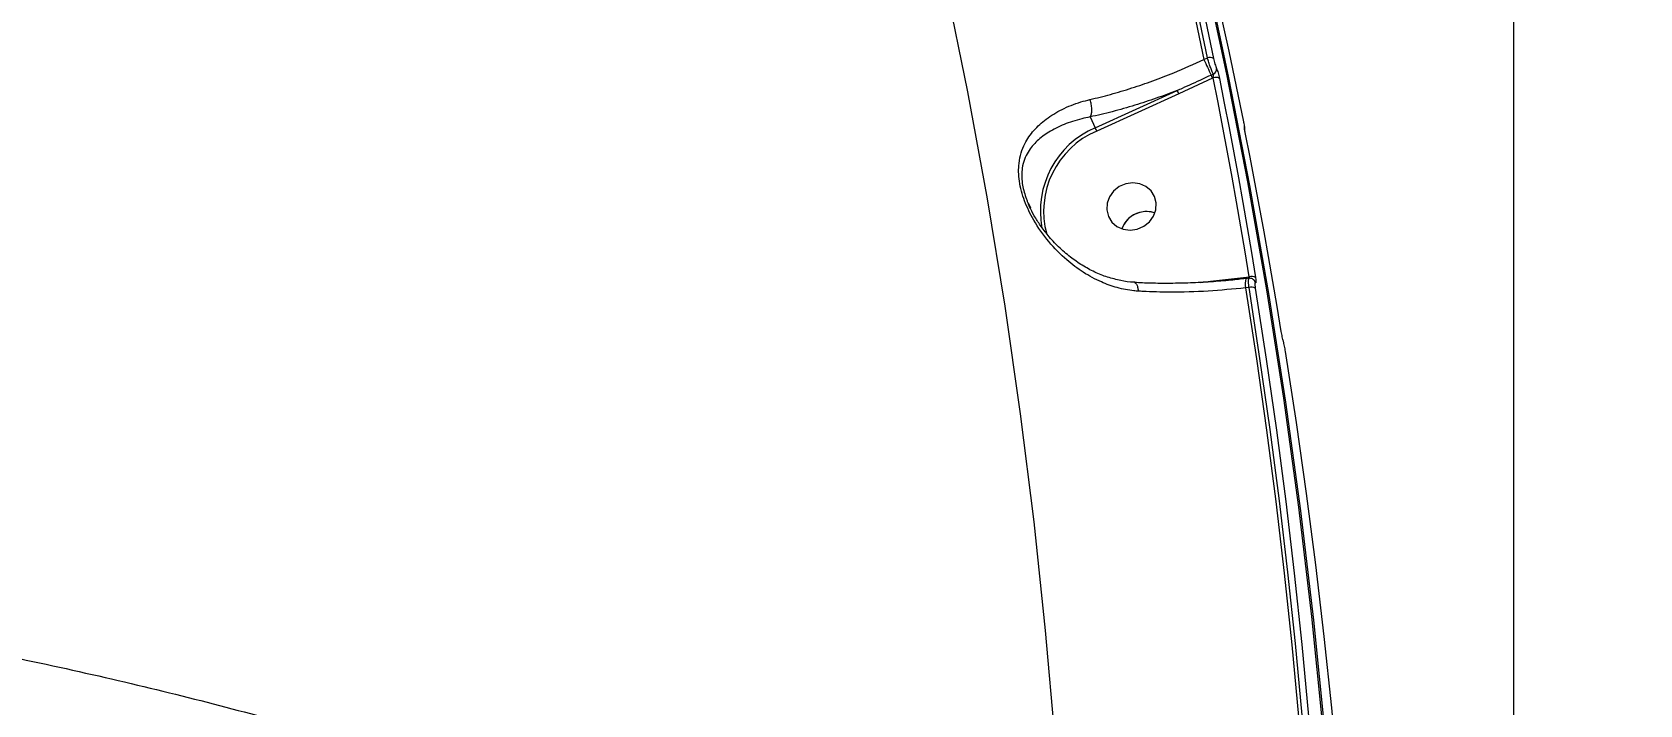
# Model space of a CAD drawing. Header units: millimetres. Extents: x -7151 to 6134, y -5040 to 5562.
# Drawn here: x -1236.4 to -948.5, y -286.1 to -165.6 of the extents above; entities that cross this region are included whole.
import ezdxf

# ---------------------------------------------------------------- set-up
doc = ezdxf.new("R2010")
doc.units = ezdxf.units.MM
for name, color, linetype in [('DIKOM_ОБЪЕКТ', 7, 'Continuous'), ('DIKOM_РАЗМЕР_ЗОНА', 7, 'Continuous'), ('DIKOM_РАЗМЕР_ОБЪЕКТА', 7, 'Continuous')]:
    doc.layers.add(name, color=color, linetype=linetype)
doc.styles.add('style1', font='arial.ttf', dxfattribs={"width": 0.8})
doc.dimstyles.new('1-50', dxfattribs={"dimtxt": 300, "dimasz": 200, "dimexe": 100, "dimexo": 0, "dimgap": 100, "dimtad": 1, "dimtxsty": 'style1', "dimcen": 200, "dimclrd": 7, "dimclre": 7, "dimclrt": 7, "dimadec": 1, "dimazin": 2, "dimtfac": 1, "dimtmove": 0, "dimatfit": 2, "dimfxl": 0, "dimlwd": 25, "dimlwe": 18, "dimarcsym": 0})

# ---------------------------------------------------------------- blocks, each defined once
blk = doc.blocks.new('*D0')
at = {"layer": 'Defpoints', "color": 0, "transparency": 16777216}
for p in [(4133.55, 168.74), (-4567.47, -1241.13), (4133.55, -4153.12)]:
    blk.add_point(p, dxfattribs=at)
at = {"layer": 'DIKOM_РАЗМЕР_ОБЪЕКТА', "color": 7, "lineweight": 18, "transparency": 16777216}
for p, q in [((4133.55, 168.74), (4133.55, -4253.12)), ((-4567.47, -1241.13), (-4567.47, -4253.12))]:
    blk.add_line(p, q, dxfattribs=at)
at = {"layer": 'DIKOM_РАЗМЕР_ОБЪЕКТА', "color": 7, "lineweight": 25, "transparency": 16777216}
blk.add_line((-4367.47, -4153.12), (3933.55, -4153.12), dxfattribs=at)
at = {"layer": 'DIKOM_РАЗМЕР_ОБЪЕКТА', "color": 7, "transparency": 16777216}
for points in [[(-4367.47, -4119.79), (-4367.47, -4186.45), (-4567.47, -4153.12)], [(3933.55, -4119.79), (3933.55, -4186.45), (4133.55, -4153.12)]]:
    blk.add_solid(points, dxfattribs=at)
at = {"layer": 'DIKOM_РАЗМЕР_ОБЪЕКТА', "color": 7, "transparency": 16777216, "insert": (150.61, -3899.95), "char_height": 300, "attachment_point": 5, "style": 'style1'}
blk.add_mtext('8700', dxfattribs=at)
blk = doc.blocks.new('*D3')
at = {"layer": 'Defpoints', "color": 0, "transparency": 16777216}
for p in [(6133.55, 253.24), (-5802.46, -2467.19), (6133.55, -4939.78)]:
    blk.add_point(p, dxfattribs=at)
at = {"layer": 'DIKOM_РАЗМЕР_ЗОНА', "color": 7, "lineweight": 18, "transparency": 16777216}
for p, q in [((6133.55, 253.24), (6133.55, -5039.78)), ((-5802.46, -2467.19), (-5802.46, -5039.78))]:
    blk.add_line(p, q, dxfattribs=at)
at = {"layer": 'DIKOM_РАЗМЕР_ЗОНА', "color": 7, "lineweight": 25, "transparency": 16777216}
blk.add_line((-5602.46, -4939.78), (5933.55, -4939.78), dxfattribs=at)
at = {"layer": 'DIKOM_РАЗМЕР_ЗОНА', "color": 7, "transparency": 16777216}
for points in [[(-5602.46, -4906.44), (-5602.46, -4973.11), (-5802.46, -4939.78)], [(5933.55, -4906.44), (5933.55, -4973.11), (6133.55, -4939.78)]]:
    blk.add_solid(points, dxfattribs=at)
at = {"layer": 'DIKOM_РАЗМЕР_ЗОНА', "color": 7, "transparency": 16777216, "insert": (186.61, -4686.61), "char_height": 300, "attachment_point": 5, "style": 'style1'}
blk.add_mtext('11950', dxfattribs=at)

msp = doc.modelspace()

# ---------------------------------------------------------------- linework, layer by layer
at = {"layer": 'DIKOM_ОБЪЕКТ', "color": 7, "linetype": 'Continuous', "lineweight": 15}
for p, q in [((-971.095, 953.243), (-971.095, -846.757)), ((-1026.521, -170.52), (-1025.907, -170.24)), ((-1024.992, -173.858), (-1031.026, -176.648)), ((-1025.247, -173.302), (-1024.876, -173.132)), ((-1024.868, -173.802), (-1024.992, -173.858)), ((-1045.985, -182.747), (-1031.296, -176.058)), ((-1031.026, -176.648), (-1045.715, -183.337)), ((-1046.906, -180.813), (-1045.985, -182.747)), ((-1057.966, -196.308), (-1057.578, -197.094)), ((-1025.335, -210.239), (-1018.908, -209.505)), ((-1019.004, -209.79), (-1019.013, -209.792)), ((-1018.426, -209.72), (-1019.004, -209.79)), ((-1018.908, -209.505), (-1018.405, -209.444)), ((-1027.102, -210.452), (-1025.335, -210.239)), ((-1018.45, -211.361), (-1019.102, -211.439))]:
    msp.add_line(p, q, dxfattribs=at)
at = {"layer": 'DIKOM_ОБЪЕКТ', "color": 7, "linetype": 'Continuous', "lineweight": 15, "flags": 128}
for points in [[(-1073.654, 0.337), (-1071.702, -4.667), (-1064.804, -22.99), (-1058.248, -41.444), (-1052.037, -60.021), (-1046.171, -78.718), (-1040.654, -97.528), (-1035.486, -116.445), (-1030.669, -135.465), (-1026.205, -154.58), (-1022.094, -173.786), (-1018.339, -193.076), (-1014.94, -212.445), (-1011.899, -231.887), (-1009.215, -251.395), (-1006.891, -270.964), (-1004.927, -290.589), (-1003.323, -310.263), (-1002.079, -329.98), (-1001.197, -349.734), (-1000.677, -369.519), (-1000.518, -389.329), (-1000.721, -409.159), (-1001.285, -429.002)], [(-1001.603, -428.334), (-1001.038, -408.491), (-1000.835, -388.662), (-1000.994, -368.851), (-1001.515, -349.066), (-1002.397, -329.312), (-1003.64, -309.595), (-1005.244, -289.921), (-1007.209, -270.297), (-1009.533, -250.727), (-1012.217, -231.219), (-1015.258, -211.777), (-1018.657, -192.408), (-1022.412, -173.118), (-1026.523, -153.912), (-1030.987, -134.797), (-1035.804, -115.778), (-1040.972, -96.86), (-1046.489, -78.05), (-1052.355, -59.354), (-1058.566, -40.776), (-1065.122, -22.323), (-1072.02, -4), (-1073.654, 0.195)], [(-1050.319, -350.945), (-1050.907, -331.352), (-1051.862, -311.792), (-1053.185, -292.27), (-1054.874, -272.795), (-1056.929, -253.371), (-1059.35, -234.005), (-1062.135, -214.703), (-1065.284, -195.471), (-1068.795, -176.315), (-1072.668, -157.242), (-1076.902, -138.258), (-1081.494, -119.368), (-1086.445, -100.578), (-1091.751, -81.895), (-1097.411, -63.325), (-1103.424, -44.873), (-1109.133, -28.378)], [(-1051.858, -70.476), (-1048.159, -82.826), (-1044.611, -95.223), (-1041.215, -107.667), (-1037.97, -120.155), (-1034.878, -132.686), (-1031.939, -145.258), (-1029.153, -157.87), (-1026.521, -170.52)], [(-1025.907, -170.24), (-1028.536, -157.616), (-1031.317, -145.03), (-1034.251, -132.483), (-1037.337, -119.977), (-1040.574, -107.514), (-1043.963, -95.095), (-1047.503, -82.722), (-1051.194, -70.396)], [(-1050.094, -70.405), (-1046.4, -82.74), (-1042.857, -95.124), (-1039.465, -107.553), (-1036.225, -120.026), (-1033.136, -132.543), (-1030.2, -145.1), (-1027.416, -157.697), (-1024.786, -170.332)], [(-1019.383, -181.683), (-1022.014, -169.048), (-1024.797, -156.451), (-1027.734, -143.894), (-1030.822, -131.377), (-1034.062, -118.904), (-1037.454, -106.475), (-1040.997, -94.091), (-1044.691, -81.756)], [(-1018.405, -209.444), (-1019.147, -204.975), (-1019.907, -200.509), (-1020.687, -196.048), (-1021.485, -191.59), (-1022.303, -187.137), (-1023.139, -182.687), (-1023.994, -178.242), (-1024.868, -173.802)], [(-1023.746, -173.897), (-1022.871, -178.341), (-1022.015, -182.79), (-1021.178, -187.243), (-1020.36, -191.7), (-1019.561, -196.161), (-1018.78, -200.627), (-1018.019, -205.096), (-1017.277, -209.569)], [(-1019.239, -182.892), (-1019.238, -182.794), (-1019.258, -182.629)], [(-1012.669, -219.251), (-1013.411, -214.778), (-1014.172, -210.308), (-1014.952, -205.843), (-1015.751, -201.382), (-1016.57, -196.925), (-1017.406, -192.472), (-1018.263, -188.023), (-1019.137, -183.579)], [(-1038.469, -200.912), (-1037.293, -200.405), (-1036.296, -199.61), (-1035.558, -198.59), (-1035.139, -197.43), (-1035.074, -196.222), (-1035.367, -195.065), (-1035.995, -194.052), (-1036.906, -193.266), (-1038.028, -192.77), (-1039.269, -192.604), (-1040.528, -192.782), (-1041.704, -193.289), (-1042.701, -194.084), (-1043.439, -195.104), (-1043.858, -196.264), (-1043.923, -197.472), (-1043.63, -198.629), (-1043.002, -199.642), (-1042.091, -200.428), (-1040.969, -200.924), (-1039.728, -201.09), (-1038.469, -200.912)], [(-1017.679, -209.927), (-1017.673, -209.931), (-1017.562, -210.025)], [(-1019.102, -211.439), (-1017.129, -224.172), (-1015.311, -236.934), (-1013.647, -249.723), (-1012.136, -262.538), (-1010.781, -275.377), (-1009.58, -288.238), (-1008.533, -301.119), (-1007.642, -314.02)], [(-1007.005, -313.73), (-1007.897, -300.856), (-1008.944, -288.001), (-1010.144, -275.167), (-1011.498, -262.355), (-1013.006, -249.566), (-1014.667, -236.803), (-1016.482, -224.068), (-1018.45, -211.361)], [(-1017.322, -211.486), (-1015.353, -224.203), (-1013.537, -236.95), (-1011.874, -249.723), (-1010.365, -262.522), (-1009.01, -275.345), (-1007.808, -288.19), (-1006.761, -301.055), (-1005.869, -313.94)], [(-1000.466, -325.291), (-1001.359, -312.406), (-1002.406, -299.541), (-1003.607, -286.696), (-1004.962, -273.873), (-1006.471, -261.074), (-1008.134, -248.3), (-1009.95, -235.554), (-1011.92, -222.837)]]:
    msp.add_lwpolyline(points, dxfattribs=at)
at = {"layer": 'DIKOM_ОБЪЕКТ', "color": 7, "linetype": 'Continuous', "lineweight": 15}
for centre, radius, start, end in [((-780.766, -59.638), 269.612, 204.28442, 204.93462), ((-1025.438, -171.407), 1.258, 58.7883, 111.91534), ((-1025.24, -172.22), 0.983, 291.78198, 6.21984), ((-1070.36, -194.306), 49.763, 24.26129, 24.96586), ((-1024.402, -174.962), 1.251, 58.37816, 111.91132), ((-1077.044, -197.397), 50.48, 24.26989, 25.00664), ((-1039.586, -197.662), 16.23, 113.22092, 190.82823), ((-1039.605, -197.719), 15.627, 113.01578, 195.25991), ((-1087.036, -201.931), 45.312, 24.22731, 25.04812), ((-1036.82, -202.474), 4.709, 71.21503, 159.69074), ((-1036.836, -202.471), 4.693, 105.25362, 159.65558), ((-1036.801, -202.34), 4.576, 70.89903, 106.11122), ((-1015.545, -210.804), 3.613, 163.72829, 190.12427), ((-1020.332, -209.653), 1.432, 354.97762, 5.92289), ((-1017.968, -210.656), 1.288, 57.53721, 109.83391), ((-1018.229, -210.698), 0.948, 10.40634, 45.26594), ((-1018.015, -212.586), 1.3, 57.79801, 109.53225)]:
    msp.add_arc(centre, radius, start, end, dxfattribs=at)
for points, knots in [([(-1046.936, -177.693), (-1045.712, -177.399), (-1043.253, -176.808), (-1039.473, -175.669), (-1035.677, -174.364), (-1031.354, -172.704), (-1028.312, -171.329), (-1026.521, -170.52)], [0, 0, 0, 0, 0.1872879, 0.3765561, 0.5570054, 0.7391937, 1, 1, 1, 1]), ([(-1024.876, -173.132), (-1024.883, -173.116), (-1024.953, -172.967), (-1025.115, -172.58), (-1025.382, -171.862), (-1025.664, -171.037), (-1025.826, -170.506), (-1025.907, -170.24)], [0, 0, 0, 0, 0.028607, 0.2670738, 0.5101506, 0.7556709, 1, 1, 1, 1]), ([(-1024.786, -170.332), (-1024.75, -170.497), (-1024.679, -170.827), (-1024.542, -171.337), (-1024.402, -171.778), (-1024.31, -172.013), (-1024.268, -172.103), (-1024.263, -172.113)], [0, 0, 0, 0, 0.2457795, 0.4917841, 0.7342855, 0.9715984, 1, 1, 1, 1]), ([(-1024.263, -172.113), (-1024.259, -172.123), (-1024.218, -172.212), (-1024.125, -172.448), (-1023.987, -172.89), (-1023.851, -173.401), (-1023.781, -173.732), (-1023.746, -173.897)], [0, 0, 0, 0, 0.0279061, 0.2650191, 0.5077145, 0.7539733, 1, 1, 1, 1]), ([(-1031.296, -176.058), (-1030.992, -175.922), (-1029.471, -175.242), (-1027.46, -174.311), (-1025.747, -173.53), (-1025.247, -173.302)], [0, 0, 0, 0, 0.1504231, 0.7521139, 1, 1, 1, 1]), ([(-1024.868, -173.802), (-1024.858, -173.737), (-1024.838, -173.61), (-1024.829, -173.417), (-1024.839, -173.258), (-1024.858, -173.177), (-1024.871, -173.143), (-1024.874, -173.136), (-1024.876, -173.132)], [0, 0, 0, 0, 0.2631397, 0.5159348, 0.7520839, 0.9411333, 0.9740809, 1, 1, 1, 1]), ([(-1038.292, -212.032), (-1038.549, -212.013), (-1039.817, -211.916), (-1042.063, -211.469), (-1045.122, -210.376), (-1048.169, -208.724), (-1051.357, -206.331), (-1054.387, -203.249), (-1056.924, -199.649), (-1058.466, -196.468), (-1059.232, -194.087), (-1059.605, -192.321), (-1059.742, -190.646), (-1059.662, -188.923), (-1059.299, -187.225), (-1058.476, -185.21), (-1057.049, -183.145), (-1054.817, -181.118), (-1052.012, -179.401), (-1049.285, -178.291), (-1047.479, -177.832), (-1046.936, -177.693)], [0, 0, 0, 0, 0.0134556, 0.0663214, 0.1192312, 0.1832742, 0.2473502, 0.3264793, 0.4053665, 0.4678604, 0.499097, 0.5303035, 0.5614429, 0.5926234, 0.6345133, 0.6764874, 0.7480849, 0.819762, 0.8939606, 0.9680663, 1, 1, 1, 1]), ([(-1046.905, -180.81), (-1046.823, -180.645), (-1046.658, -180.316), (-1046.575, -179.577), (-1046.631, -178.756), (-1046.774, -178.158), (-1046.89, -177.816), (-1046.92, -177.736), (-1046.936, -177.693)], [0, 0, 0, 0, 0.231601, 0.463236, 0.6948602, 0.9264942, 0.961047, 1, 1, 1, 1]), ([(-1031.296, -176.058), (-1032.562, -176.537), (-1035.105, -177.499), (-1039.002, -178.77), (-1042.973, -179.918), (-1045.59, -180.514), (-1046.906, -180.813)], [0, 0, 0, 0, 0.2380391, 0.4781668, 0.7377034, 1, 1, 1, 1]), ([(-1046.905, -180.81), (-1046.906, -180.81), (-1047.441, -180.899), (-1049.069, -181.275), (-1051.68, -182.111), (-1054.316, -183.449), (-1056.469, -185.066), (-1057.861, -186.711), (-1058.694, -188.382), (-1059.073, -189.785), (-1059.187, -191.26), (-1059.069, -192.998), (-1058.646, -194.588), (-1058.233, -195.797), (-1058.049, -196.149), (-1057.966, -196.308)], [0, 0, 0, 0, 0.0000811, 0.0606819, 0.2004663, 0.3441058, 0.4776539, 0.6141029, 0.6893078, 0.7661667, 0.8193674, 0.8746115, 0.9610541, 0.982321, 1, 1, 1, 1]), ([(-1046.906, -180.813), (-1046.906, -180.812), (-1046.906, -180.811), (-1046.906, -180.81), (-1046.905, -180.81)], [0, 0, 0, 0, 0.6162077, 1, 1, 1, 1]), ([(-1019.258, -182.629), (-1019.246, -182.645), (-1019.223, -182.676), (-1019.235, -182.515), (-1019.28, -182.217), (-1019.338, -181.907), (-1019.376, -181.718), (-1019.383, -181.683)], [0, 0, 0, 0, 0.23400333, 0.46797441, 0.70393964, 0.94480623, 1, 1, 1, 1]), ([(-1019.229, -183.064), (-1019.221, -183.017), (-1019.205, -182.925), (-1019.204, -182.807), (-1019.212, -182.66), (-1019.243, -182.431), (-1019.301, -182.085), (-1019.363, -181.782), (-1019.383, -181.686)], [0, 0, 0, 0, 0.0816973, 0.1596501, 0.2546819, 0.4916365, 0.8388019, 1, 1, 1, 1]), ([(-1019.137, -183.579), (-1019.144, -183.543), (-1019.182, -183.353), (-1019.239, -183.042), (-1019.283, -182.744), (-1019.293, -182.583), (-1019.27, -182.614), (-1019.258, -182.629)], [0, 0, 0, 0, 0.0557502, 0.2968094, 0.5326519, 0.7662044, 1, 1, 1, 1]), ([(-1019.147, -183.514), (-1019.164, -183.431), (-1019.207, -183.211), (-1019.243, -182.989), (-1019.262, -182.85), (-1019.262, -182.837), (-1019.263, -182.833)], [0, 0, 0, 0, 0.23365549, 0.61563201, 0.86044616, 1, 1, 1, 1]), ([(-1038.92, -210.424), (-1038.977, -210.424), (-1039.819, -210.425), (-1041.458, -210.141), (-1043.81, -209.557), (-1046.122, -208.637), (-1048.344, -207.42), (-1050.508, -205.915), (-1052.565, -204.129), (-1054.354, -202.207), (-1055.796, -200.323), (-1056.883, -198.595), (-1057.602, -197.271), (-1057.904, -196.517), (-1057.985, -196.316)], [0, 0, 0, 0, 0.0069814, 0.1027934, 0.2023447, 0.304297, 0.4078953, 0.5143941, 0.6274233, 0.7387603, 0.8286441, 0.9070198, 0.9752462, 1, 1, 1, 1]), ([(-1019.016, -209.764), (-1019.901, -209.868), (-1021.979, -210.111), (-1025.297, -210.373), (-1028.931, -210.567), (-1032.541, -210.645), (-1035.893, -210.627), (-1037.986, -210.529), (-1038.929, -210.485)], [0, 0, 0, 0, 0.1329413, 0.3123914, 0.4925681, 0.6728858, 0.8526818, 1, 1, 1, 1]), ([(-1018.45, -211.361), (-1018.455, -211.315), (-1018.492, -211.013), (-1018.537, -210.496), (-1018.537, -209.989), (-1018.495, -209.729), (-1018.439, -209.749), (-1018.422, -209.755)], [0, 0, 0, 0, 0.04882636, 0.32584279, 0.6023149, 0.87884972, 1, 1, 1, 1]), ([(-1017.567, -210.029), (-1017.64, -209.964), (-1017.795, -209.824), (-1018.108, -209.707), (-1018.325, -209.724), (-1018.423, -209.732)], [0, 0, 0, 0, 0.3289584, 0.6974222, 1, 1, 1, 1]), ([(-1018.335, -209.758), (-1018.333, -209.744), (-1018.328, -209.716), (-1018.351, -209.611), (-1018.381, -209.512), (-1018.402, -209.453), (-1018.405, -209.444)], [0, 0, 0, 0, 0.3111706, 0.6249571, 0.9431839, 1, 1, 1, 1]), ([(-1017.277, -209.569), (-1017.272, -209.597), (-1017.243, -209.778), (-1017.205, -210.086), (-1017.193, -210.393), (-1017.221, -210.565), (-1017.271, -210.54), (-1017.297, -210.527)], [0, 0, 0, 0, 0.0426152, 0.2824692, 0.5216152, 0.760665, 1, 1, 1, 1]), ([(-1038.925, -210.523), (-1038.852, -210.543), (-1038.689, -210.587), (-1038.481, -210.987), (-1038.358, -211.479), (-1038.308, -211.853), (-1038.296, -211.99), (-1038.292, -212.032)], [0, 0, 0, 0, 0.2460523, 0.543426, 0.8407929, 0.9508467, 1, 1, 1, 1]), ([(-1019.102, -211.439), (-1021.317, -211.658), (-1025.812, -212.101), (-1032.006, -212.249), (-1036.148, -212.15), (-1038.012, -212.048), (-1038.292, -212.032)], [0, 0, 0, 0, 0.3435037, 0.6969365, 0.9545362, 1, 1, 1, 1]), ([(-1017.297, -210.527), (-1017.322, -210.515), (-1017.373, -210.489), (-1017.403, -210.662), (-1017.392, -210.97), (-1017.356, -211.278), (-1017.326, -211.459), (-1017.322, -211.486)], [0, 0, 0, 0, 0.2393975, 0.478601, 0.717914, 0.9577256, 1, 1, 1, 1]), ([(-1012.291, -221.044), (-1012.295, -221.03), (-1012.324, -220.932), (-1012.387, -220.685), (-1012.486, -220.241), (-1012.586, -219.737), (-1012.641, -219.413), (-1012.669, -219.251)], [0, 0, 0, 0, 0.0385514, 0.2780472, 0.5183445, 0.7592218, 1, 1, 1, 1]), ([(-1011.92, -222.837), (-1011.947, -222.675), (-1012.001, -222.351), (-1012.099, -221.847), (-1012.196, -221.403), (-1012.259, -221.155), (-1012.287, -221.057), (-1012.291, -221.044)], [0, 0, 0, 0, 0.2406554, 0.4814085, 0.7216007, 0.9611844, 1, 1, 1, 1]), ([(-1607.11, -265.383), (-1601.627, -264.622), (-1590.656, -263.099), (-1573.653, -261.167), (-1556.307, -259.496), (-1538.38, -258.1), (-1519.9, -256.993), (-1500.894, -256.191), (-1481.668, -255.711), (-1461.628, -255.549), (-1440.784, -255.755), (-1419.174, -256.368), (-1397.518, -257.375), (-1375.919, -258.773), (-1354.478, -260.555), (-1333.287, -262.719), (-1312.386, -265.269), (-1291.805, -268.191), (-1271.581, -271.477), (-1251.809, -275.11), (-1232.581, -279.077), (-1213.979, -283.363), (-1196.045, -287.969), (-1178.794, -292.88), (-1162.261, -298.081), (-1146.519, -303.549), (-1131.646, -309.258), (-1117.437, -315.305), (-1103.996, -321.692), (-1091.403, -328.409), (-1079.929, -335.327), (-1069.66, -342.426), (-1060.508, -349.671), (-1055.473, -354.598), (-1052.956, -357.061)], [0, 0, 0, 0, 0.0277665, 0.0555662, 0.0833658, 0.1111324, 0.1400375, 0.16898, 0.1979229, 0.2268276, 0.2586374, 0.2905482, 0.3225099, 0.354472, 0.3863821, 0.4181914, 0.4498955, 0.4817002, 0.5135556, 0.5454111, 0.5772151, 0.6089191, 0.6405474, 0.672276, 0.7040554, 0.7358344, 0.7675626, 0.7991909, 0.832594, 0.8660266, 0.8994295, 0.9329433, 0.9664866, 1, 1, 1, 1])]:
    msp.add_open_spline(points, degree=3, knots=knots, dxfattribs=at)

# ---------------------------------------------------------------- dimensions: what is measured, and where the dimension line sits
at = {"layer": 'DIKOM_РАЗМЕР_ЗОНА'}
dim = msp.add_linear_dim(base=(6133.546, -4939.778), p1=(-5802.455, -2467.185), p2=(6133.546, 253.243), text='11950', dimstyle='1-50', dxfattribs=at)
dim.commit()
dim.dimension.update_dxf_attribs({"geometry": '*D3', "text_midpoint": (186.606, -4939.778), "dimtype": 160})
at = {"layer": 'DIKOM_РАЗМЕР_ОБЪЕКТА'}
dim = msp.add_linear_dim(base=(4133.546, -4153.121), p1=(-4567.472, -1241.128), p2=(4133.546, 168.743), text='8700', dimstyle='1-50', dxfattribs=at)
dim.commit()
dim.dimension.update_dxf_attribs({"geometry": '*D0', "text_midpoint": (150.606, -4153.121), "dimtype": 160})

doc.saveas('drawing.dxf')
